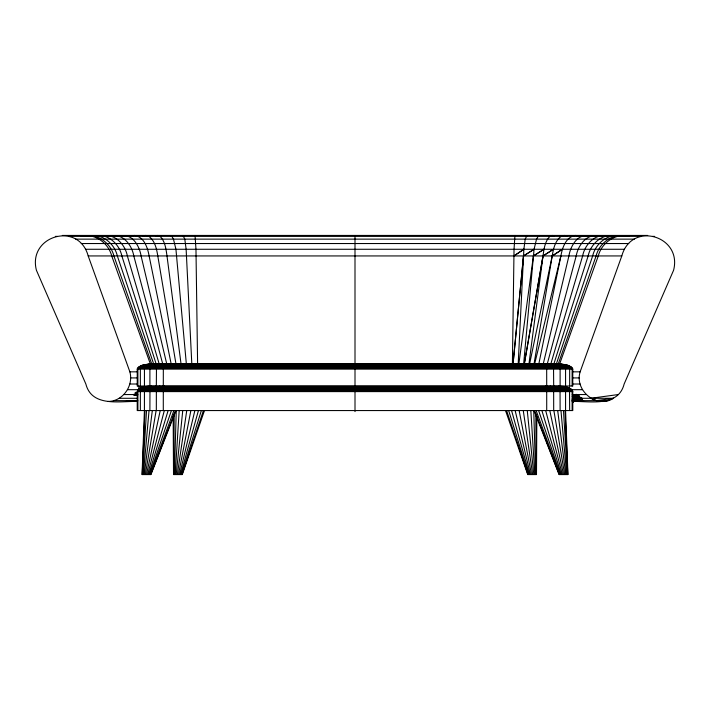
<?xml version="1.0" encoding="UTF-8"?>
<svg xmlns="http://www.w3.org/2000/svg" width="710" height="710" viewBox="0 0 710 710"><rect width="100%" height="100%" fill="white"/><g stroke="black" fill="none" stroke-linecap="round" stroke-linejoin="round"><path stroke-width="1.06" d="M173.817 474.564L174.181 413.868M536.84 416.069L536.494 474.564L527.716 474.564L505.529 410.558M512.389 364.115L514.031 249.272L514.945 235.436L515.212 236.377M174.403 474.564L176.266 410.558M142.213 474.564L144.955 410.558M518.176 364.115L523.865 249.272L525.205 239.137L527.033 235.436M142.657 474.564L146.535 410.558M175.219 474.564L179.186 410.558M143.358 474.564L149.047 410.558M523.634 364.115L534.062 249.272L536.529 239.137L538.144 236.377L539.893 235.436M513.037 364.115L523.492 255.937L534.062 249.272L523.51 255.937L513.028 364.115M176.213 474.564L182.754 410.558M355.151 364.656L355.293 363.964M144.272 474.564L152.322 410.558M107.867 401.443C122.67 401.611 133.817 385.841 129.868 371.836L88.191 255.937C78.65 220.854 27.495 235.729 36.414 270.261L85.857 384.012C91.838 407.362 119.919 401.026 137.474 401.443M580.123 398.292L613.529 398.292C596.64 409.129 574.257 390.5 580.132 371.836L621.809 255.937C631.35 220.854 682.505 235.729 673.586 270.261L624.143 384.012C618.428 406.652 591.483 401.398 574.266 401.443L578.863 400.777M528.923 364.186L543.008 255.937C543.975 249.139 544.81 241.506 549.868 236.377L552.371 235.436L554.048 236.066M518.841 364.186L533.396 255.937L543.975 249.272L533.396 255.937M177.331 474.564L186.748 410.558M145.346 474.564L156.129 410.558M533.991 364.186L552.211 255.937C553.365 248.882 555.016 240.921 561.077 236.377L564.326 235.436L566.757 236.137M137.225 391.609C137.944 388.166 142.24 387.403 145.115 386.595L564.894 386.595C567.769 387.403 572.065 388.166 572.784 391.609L572.784 410.558L137.225 410.558L137.225 391.609L572.784 391.609M178.485 474.564L190.866 410.558M556.755 363.964C561.983 364.478 570.006 363.733 572.784 369.12L572.784 386.018L137.225 386.018L137.225 369.12C140.003 363.733 148.026 364.478 153.262 363.964M538.757 364.257L560.882 255.937C562.356 247.683 565.914 236.652 575.588 235.436L578.543 236.137M529.527 364.257L552.211 255.937L562.409 249.272L552.22 255.937M146.491 474.564L160.22 410.558M179.603 474.564L194.859 410.558M543.159 364.328L568.914 255.937C570.387 246.45 577.425 233.404 588.767 236.004M534.541 364.328L560.882 255.937M147.636 474.564L164.312 410.558M547.153 364.39L576.201 255.937C577.967 245.553 586.753 233.262 598.574 236.004M180.606 474.564L198.427 410.558M194.788 236.377L195.055 235.436L195.969 249.272L197.611 364.115M550.694 364.39L582.635 255.937C584.756 244.648 595.273 232.995 607.627 236.066M148.701 474.564L168.128 410.558M181.423 474.564L201.347 410.558M553.702 364.461L588.146 255.937C590.631 244 602.355 233.004 615.073 236.066M182 474.564L203.415 410.558M556.161 364.532L592.655 255.937C595.486 243.503 608.142 233.031 621.179 236.066M149.615 474.564L171.403 410.558M191.718 364.656L192.161 363.964M204.48 410.558L182.301 474.564L173.524 474.564L173.169 416.069M558.051 364.532L596.107 255.937C599.24 242.998 612.801 232.942 626.167 236.111M559.436 364.532L598.281 255.937C601.565 242.811 615.472 232.969 628.971 236.111M150.316 474.564L173.915 410.558M150.76 474.564L175.494 410.558M176.027 410.558L150.91 474.564L142.062 474.564L144.414 410.558L144.441 391.609L145.994 388.716L151.576 386.267M164.267 386.018L163.3 390.855L163.291 410.558M186.047 364.656L188.088 363.964M576.165 394.325L572.189 396.215L576.272 394.405M572.446 396.411L576.422 394.52M572.997 395.701L575.002 394.76M572.908 395.754L574.896 394.831M572.677 396.792L576.653 394.92M572.721 395.807L574.727 394.866M573.476 395.647L575.473 394.733M572.517 396.562L576.529 394.733M572.855 397.325L577.833 395.053M572.65 395.976L575.624 394.618M572.739 397.032L576.742 395.266M572.979 397.982L577.967 395.798M159.759 386.018L157.283 388.086L156.36 390.855L156.324 410.558M572.908 397.644L577.913 395.532M573.032 398.718L579.032 396.233M572.278 398.647L579.484 395.763M572.287 399.765L579.502 396.961M155.951 236.066L157.629 235.436L160.132 236.377C165.19 241.506 166.025 249.139 166.992 255.937L181.077 364.186M572.313 399.384L579.52 396.686M572.198 400.484L580.46 397.493M572.278 400.129L580.514 397.254M573.085 400.777L581.366 397.99M572.171 400.822L581.446 397.795M181.165 364.656L185.106 363.964M573.032 401.106L582.307 398.266M573.307 401.31L581.738 398.789L572.224 401.567M573.13 401.487L581.623 399.011M143.243 236.137L145.674 235.436L148.923 236.377C154.984 240.921 156.635 248.882 157.789 255.937L176.009 364.186M572.517 401.833L582.005 399.127M572.331 401.78L581.889 399.1M572.872 401.78L582.431 399.1M572.606 401.887L582.156 399.233M572.792 401.833L582.271 399.197M573.05 401.647L582.537 399.011M164.605 363.964L163.335 367.789L163.291 386.018M131.457 236.137L134.412 235.436C144.086 236.652 147.644 247.683 149.118 255.937L171.243 364.257M156.102 386.018L151.62 388.086L149.961 390.855L149.89 410.558M176.976 364.656L182.55 363.964M121.232 236.004C132.575 233.404 139.613 246.45 141.086 255.937L166.841 364.328M173.764 364.656L180.588 363.964M111.426 236.004C123.247 233.262 132.033 245.553 133.799 255.937L162.847 364.39M171.642 364.656L179.16 363.964M102.373 236.066C114.727 232.995 125.244 244.648 127.365 255.937L159.306 364.39M94.927 236.066C107.645 233.004 119.369 244 121.854 255.937L156.298 364.461M572.863 401.123L574.94 400.804M88.821 236.066C101.858 233.031 114.514 243.503 117.345 255.937L153.848 364.532M137.571 401.177L131.137 400.777M150.68 386.018C147.005 386.666 141.388 387.278 140.349 391.609L140.349 410.558M83.833 236.111C97.199 232.942 110.76 242.998 113.893 255.937L151.949 364.532M137.855 400.777L133.063 401.443L128.279 400.777M581.721 400.777L576.937 401.443L573.112 400.91M81.029 236.111C94.528 232.969 108.435 242.811 111.718 255.937L150.564 364.532M618.241 394.556L590.755 398.292L596.24 400.644L613.529 398.292M583.602 400.777L578.712 401.443L573.831 400.777M160.966 363.964L158.135 365.029L156.475 367.789L156.324 386.018M151.257 364.008C146.819 364.638 139.959 364.328 137.891 369.12L137.891 386.018M158.277 363.964C154.984 363.973 150.307 365.26 149.89 369.12L149.89 386.018M155.996 363.964C151.993 364.212 145.736 364.478 144.441 369.12L144.441 386.018M154.292 363.964C149.659 364.372 142.426 364.052 140.349 369.12L140.349 386.018M62.303 235.436L647.697 235.436M55.362 236.377L57.519 236.377M69.234 236.377L640.766 236.377M652.481 236.377L654.638 236.377M75.704 239.137L634.296 239.137M81.251 243.539L628.749 243.539M85.511 249.272L624.489 249.272M88.191 255.937L621.809 255.937M150.946 364.008L559.063 364.008M148.923 364.141L561.095 364.141M146.97 364.354L563.048 364.354M145.115 364.656L564.894 364.656M143.402 365.029L566.615 365.029M141.849 365.472L568.169 365.472M140.482 365.978L569.526 365.978M139.338 366.537L570.671 366.537M138.423 367.15L571.585 367.15M137.767 367.789L572.251 367.789M137.358 368.446L572.65 368.446M137.225 369.12L572.784 369.12M129.868 371.836L137.287 371.836M572.713 371.836L580.132 371.836M130.64 377.924L137.003 377.924M572.997 377.924L579.36 377.924M129.868 384.012L137.287 384.012M572.713 384.012L580.132 384.012M569.66 410.558L569.544 390.855L566.784 388.086L561.06 386.267L147.378 386.267C144.006 387.039 138.867 387.633 137.891 391.609L137.891 410.558M138.415 387.074L566.615 387.021M141.849 387.518L568.169 387.518M140.482 388.086L569.526 388.086M138.521 388.37L140.704 388.37M139.338 388.716L570.671 388.716M138.423 389.391L571.585 389.391M127.596 389.683L138.193 389.683M570.742 389.683L582.404 389.683M137.767 390.109L572.251 390.109M137.358 390.855L572.65 390.855M135.131 392.426L137.323 392.426M134.962 393.535L137.154 393.535M133.649 394.378L136.932 394.378M123.975 394.556L137.767 394.556M572.233 394.556L586.025 394.556M133.4 394.92L137.775 394.92M134.226 395.097L137.509 395.097M119.253 398.292L137.305 398.292M113.76 400.644L137.154 400.644L131.288 401.443L126.398 400.777M576.05 400.644L608.035 400.644M530.858 363.964L538.366 364.656M555.726 363.964C560.359 364.372 567.592 364.052 569.66 369.12L569.66 386.018M529.42 363.964L536.245 364.656M554.013 363.964C558.016 364.212 564.272 364.478 565.568 369.12L565.568 386.018M527.459 363.964L533.033 364.656M551.732 363.964C555.034 363.973 559.702 365.26 560.119 369.12L560.119 386.018M524.903 363.964L528.843 364.656M558.761 364.008C563.19 364.638 570.05 364.328 572.127 369.12L572.127 386.018M549.052 363.964L551.874 365.029L553.534 367.789L553.693 386.018M521.93 363.964L523.971 364.656M559.329 386.018L561.06 386.267M135.06 400.804L137.137 401.123M562.631 386.267C566.003 387.039 571.142 387.633 572.127 391.609L572.127 410.558M553.906 386.018L558.388 388.086L560.048 390.855L560.119 410.558M558.433 386.267L564.015 388.716L565.568 391.609L565.568 410.558L567.947 474.564L559.098 474.564L533.982 410.558M545.404 363.964L546.673 367.789L546.718 386.018M517.847 363.964L518.291 364.656M550.25 386.018L552.735 388.086L553.649 390.855L553.693 410.558M170.107 235.436L171.855 236.377L173.471 239.137L175.938 249.272L186.366 364.115M182.967 235.436L184.795 239.137L186.135 249.272L191.824 364.115M354.725 363.964L354.867 364.656M545.741 386.018L546.709 390.855L546.718 410.558M534.523 410.558L559.249 474.564M536.103 410.558L559.693 474.564M538.615 410.558L560.394 474.564M506.603 410.558L528.009 474.564M508.662 410.558L528.586 474.564M541.89 410.558L561.308 474.564M511.582 410.558L529.411 474.564M545.697 410.558L562.382 474.564M515.158 410.558L530.405 474.564M549.788 410.558L563.527 474.564M519.143 410.558L531.524 474.564M553.88 410.558L564.672 474.564M523.27 410.558L532.678 474.564M557.696 410.558L565.737 474.564M527.255 410.558L533.796 474.564M560.971 410.558L566.651 474.564M530.832 410.558L534.799 474.564M563.483 410.558L567.361 474.564M565.062 410.558L567.796 474.564M533.742 410.558L535.615 474.564M535.828 413.868L536.192 474.564M355 235.436L355.009 411.596M543.008 255.937L524.264 364.257L543.008 255.937L553.463 249.272L543.017 255.937M523.865 249.272L513.925 255.937L523.865 249.272"/></g></svg>
